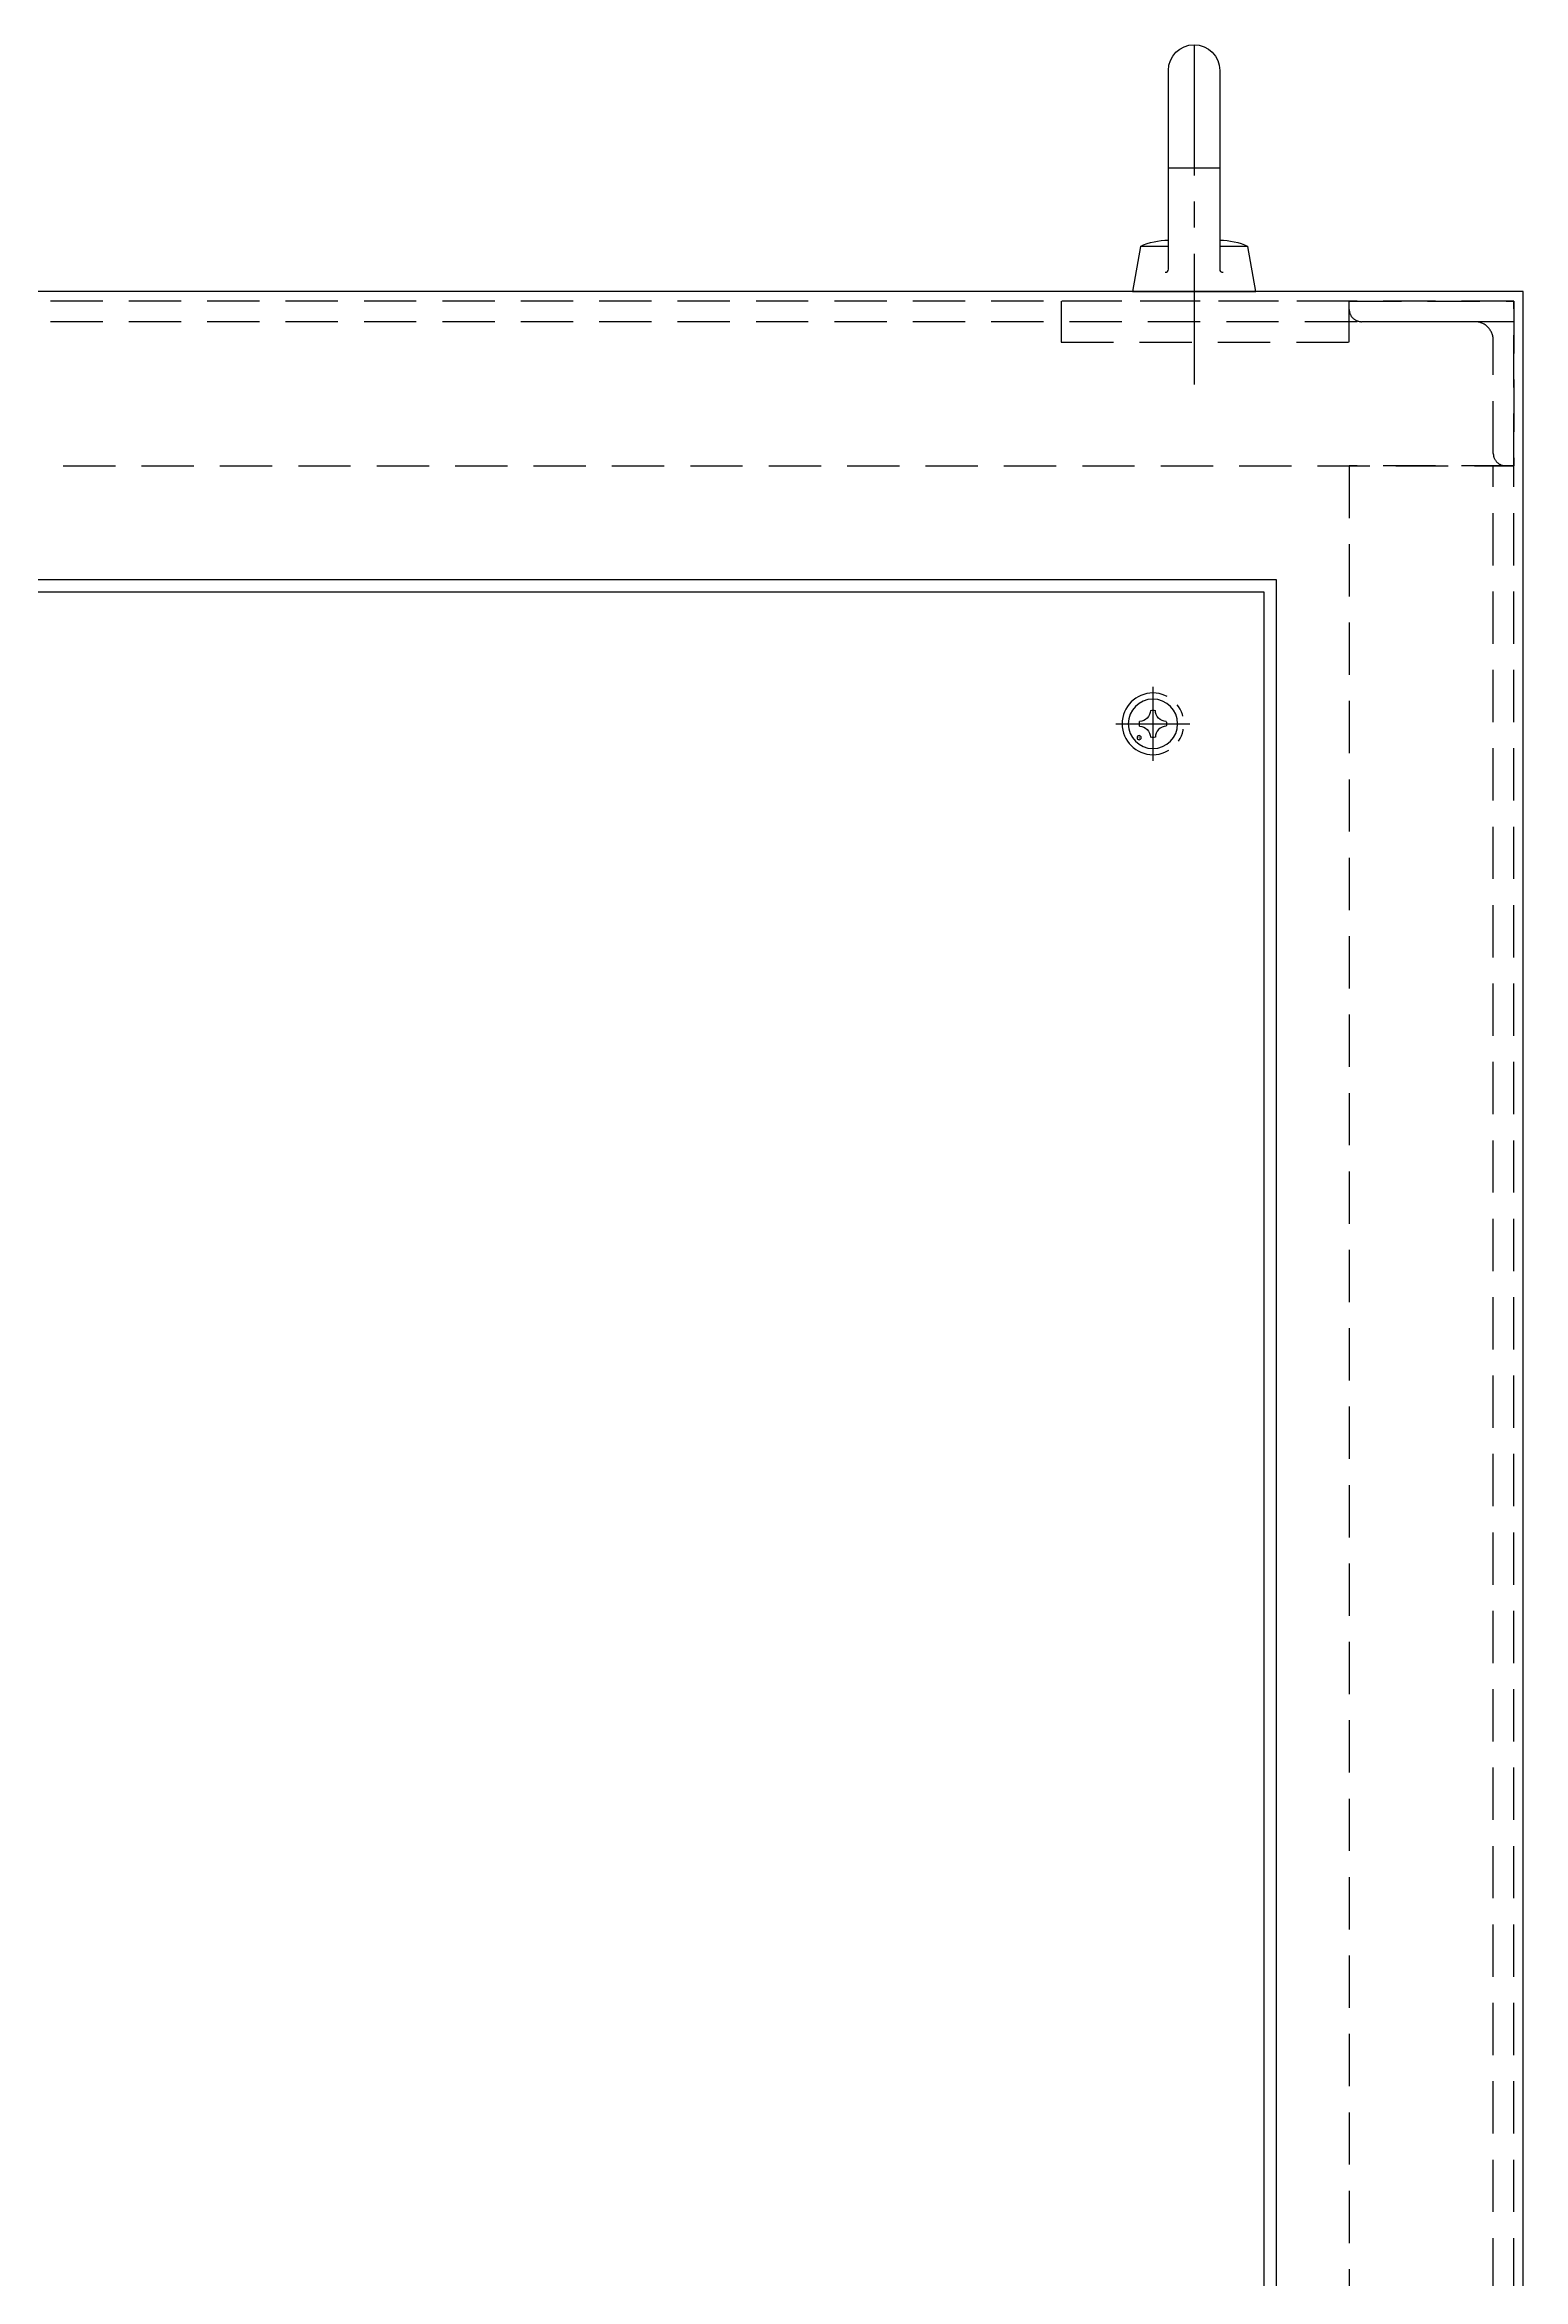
# Model space of a CAD drawing. Header units: millimetres. Extents: x -8980 to 16421, y 0 to 6237.
# Drawn here: x 1627 to 1987, y 3255 to 3798 of the extents above; entities that cross this region are included whole.
import ezdxf
from ezdxf.enums import TextEntityAlignment as Align

# ---------------------------------------------------------------- set-up
doc = ezdxf.new("R2010")
doc.units = ezdxf.units.MM
for name, pattern in [('CENTER', [50.8, 31.75, -6.35, 6.35, -6.35]), ('HIDDENX2', [19.05, 12.7, -6.35]), ('PHANTOM2', [31.75, 15.875, -3.175, 3.175, -3.175, 3.175, -3.175])]:
    doc.linetypes.add(name, pattern=pattern)
for name, color, linetype in [('3', 3, 'Continuous'), ('BOM', 6, 'Continuous'), ('CENTER', 1, 'CENTER')]:
    doc.layers.add(name, color=color, linetype=linetype)
doc.styles.add('H', font='')
doc.styles.get('H').set_extended_font_data('Dotum')

# ---------------------------------------------------------------- blocks, each defined once
blk = doc.blocks.new('MCLBM1')
at = {"color": 0}
blk.add_circle((0, 0), 0.5, dxfattribs=at)
at = {"style": 'H'}
blk.add_text('BM', height=0.5, dxfattribs=at).set_placement((0, 0), align=Align.MIDDLE)
at = {"style": 'H', "flags": 1}
for tag, p in [('WEIGHT', (0, -5)), ('SPEC', (0, -3)), ('NAME', (0, -1)), ('ENAME', (0, -2)), ('MATERIAL', (0, -4)), ('REMARK', (0, -6))]:
    blk.add_attdef(tag, p, '', height=0.5, dxfattribs=at)
blk = doc.blocks.new('A$C288B02AA')
for points in [[(-3.24, 0.6, 0.414214), (-0.6, 3.24)], [(0.6, 3.24, 0.414214), (3.24, 0.6)], [(-3.24, -0.6, -0.414214), (-0.6, -3.24)], [(3.24, -0.6, 0.414214), (0.6, -3.24)]]:
    blk.add_lwpolyline(points, format="xyb")
at = {"color": 6, "linetype": 'PHANTOM2'}
blk.add_circle((0, 0), 7.5, dxfattribs=at)
blk.add_circle((0, 0), 6)
for start, end in [(169.5243, 190.4757), (79.5243, 100.4757), (349.5243, 10.4757), (259.5243, 280.4757)]:
    blk.add_arc((0, 0), 3.3, start, end)
at = {"layer": 'CENTER'}
for p, q in [((0, 9), (0, -9)), ((9, 0), (-9, 0))]:
    blk.add_line(p, q, dxfattribs=at)
at = {"layer": 'BOM', "rotation": 270}
blk.add_blockref('MCLBM1', (3.36, -3.36), dxfattribs=at)

msp = doc.modelspace()

# ---------------------------------------------------------------- linework, layer by layer
at = {"color": 3}
for p, q in [((1986.549, 3738.097, 0), (1286.549, 3738.097, 0)), ((1986.549, 1638.097, 0), (1986.549, 3738.097, 0))]:
    msp.add_line(p, q, dxfattribs=at)
at = {"color": 2, "linetype": 'HIDDENX2'}
for p, q in [((1984.249, 3735.797, 0), (1288.849, 3735.797, 0)), ((1984.249, 3730.797, 0), (1288.849, 3730.797, 0)), ((1979.249, 1690.397, 0), (1979.249, 3695.797, 0))]:
    msp.add_line(p, q, dxfattribs=at)
at = {"color": 3, "elevation": 0}
for points in [[(1899.499, 3742.797, 0.5), (1900.299, 3743.597), (1900.299, 3791.847, -1), (1912.799, 3791.847), (1912.799, 3743.597, 0.5), (1913.599, 3742.797)], [(1893.489, 3749.097, -0.1148545), (1900.299, 3750.597)], [(1912.799, 3750.597, -0.1148545), (1919.609, 3749.097)]]:
    msp.add_lwpolyline(points, format="xyb", dxfattribs=at)
msp.add_lwpolyline([(1900.299, 3749.097), (1893.489, 3749.097), (1891.549, 3738.097), (1921.549, 3738.097), (1919.609, 3749.097), (1912.799, 3749.097)], dxfattribs=at)
at = {"color": 2, "linetype": 'HIDDENX2', "elevation": 0}
for points in [[(1288.849, 3695.797), (1984.249, 3695.797), (1984.249, 3735.797), (1288.849, 3735.797)], [(1874.249, 3725.797), (1944.249, 3725.797), (1944.249, 3735.797), (1874.249, 3735.797)], [(1944.249, 3695.797), (1944.249, 1690.397), (1984.249, 1690.397), (1984.249, 3695.797)]]:
    msp.add_lwpolyline(points, close=True, dxfattribs=at)
msp.add_lwpolyline([(1984.249, 3735.797), (1984.249, 3695.797), (1982.249, 3695.797, -0.4142136), (1979.249, 3698.797), (1979.249, 3726.297, 0.4142136), (1974.749, 3730.797), (1947.249, 3730.797, -0.4142136), (1944.249, 3733.797), (1944.249, 3735.797)], format="xyb", close=True, dxfattribs=at)
at = {"layer": '3', "elevation": 0}
for points in [[(1926.549, 3668.097), (1341.549, 3668.097), (1341.549, 1708.097), (1926.549, 1708.097)], [(1923.549, 3665.097), (1344.549, 3665.097), (1344.549, 1711.097), (1923.549, 1711.097)]]:
    msp.add_lwpolyline(points, close=True, dxfattribs=at)
at = {"layer": 'CENTER'}
for p, q in [((1906.549, 3798.097, 0), (1906.549, 3711.097, 0)), ((1912.799, 3768.097, 0), (1900.299, 3768.097, 0))]:
    msp.add_line(p, q, dxfattribs=at)

# ---------------------------------------------------------------- block references
at = {"xscale": -1}
msp.add_blockref('A$C288B02AA', (1896.549, 3633.097, -0.001), dxfattribs=at)

doc.saveas('drawing.dxf')
